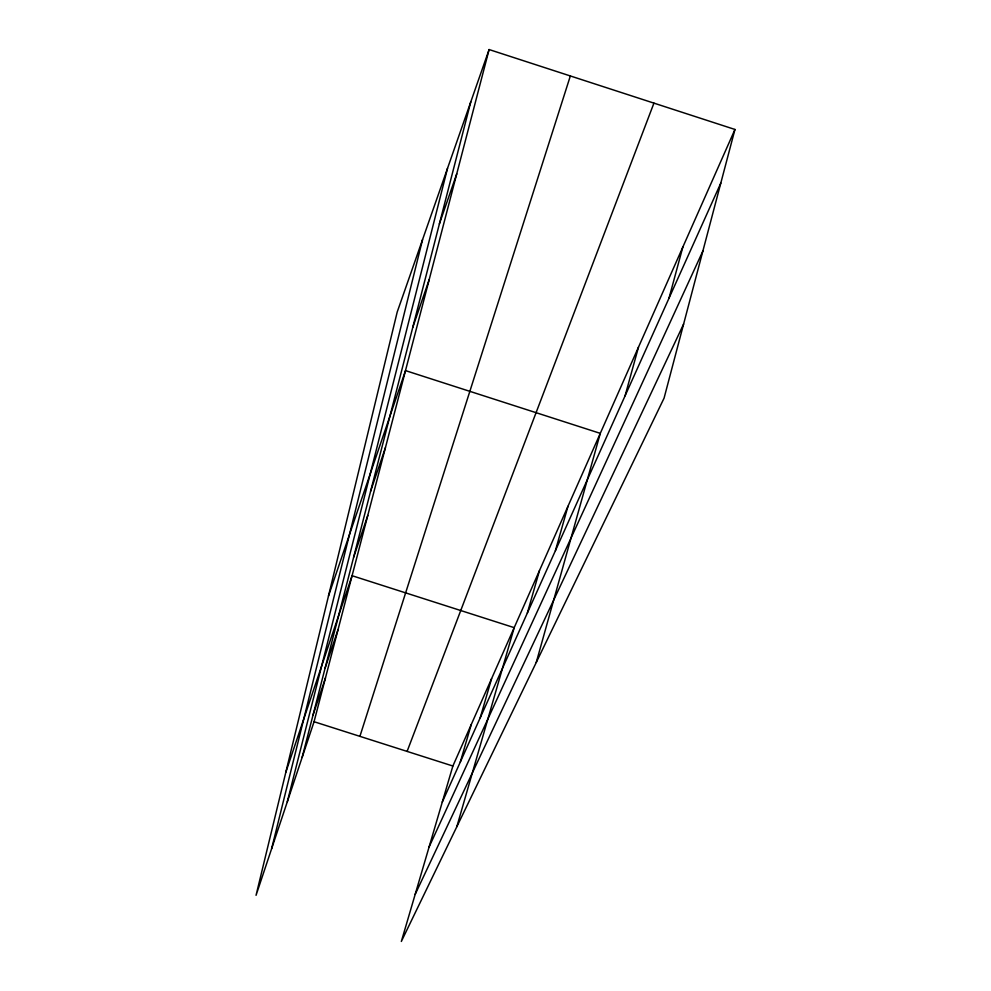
<?xml version="1.0" encoding="UTF-8"?>
<svg xmlns="http://www.w3.org/2000/svg" width="991" height="991" viewBox="0 0 991 991"><rect width="100%" height="100%" fill="white"/><g stroke="black" fill="none" stroke-linecap="round" stroke-linejoin="round"><path stroke-width="1.49" d="M271.621 848.705L422.538 239.673M287.291 801.83L447.523 168.321M302.131 757.409L470.762 101.962M489.108 49.55L397.205 312.029L256.05 895.319L314.06 721.721L489.108 49.55L734.95 129.462L664.069 398.147L401.343 941.45L452.875 766.018L734.95 129.462M669.012 298.192L682.824 247.093M625.073 395.843L638.477 347.172M536.255 662.446L600.286 433.364L405.505 370.609L328.504 595.938M555.418 550.649L567.967 506.302M527.361 613.02L539.476 570.581M456.839 826.68L514.193 627.65L352.078 575.709L285.842 772.187M480.251 717.682L491.586 678.662M460.307 762.029L471.258 724.545M359.906 736.35L570.345 75.96M325.11 668.107L338.067 629.558M313.032 715.031L325.457 677.955M353.614 557.314L367.772 515.469M370.597 491.288L385.437 447.61M412.776 327.352L429.202 279.573M439.385 223.904L456.74 173.846M407.103 751.401L653.936 103.126M442.283 802.078L720.791 183.124M429.091 846.983L702.867 251.045M415.179 894.353L683.604 324.082M314.06 721.721L452.875 766.018"/></g></svg>
